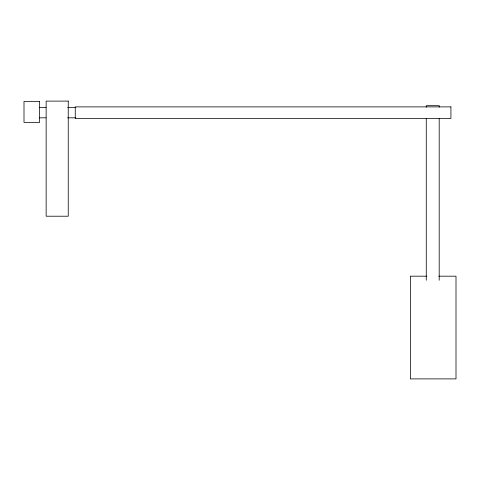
<?xml version="1.0" encoding="UTF-8"?>
<svg xmlns="http://www.w3.org/2000/svg" width="480" height="480" viewBox="0 0 480 480"><rect width="100%" height="100%" fill="white"/><g stroke="black" fill="none" stroke-linecap="round" stroke-linejoin="round"><path stroke-width="0.72" d="M39.306 107.412L46.014 107.412M67.626 107.412L75.822 107.412M39.306 117.822L46.014 117.822M67.626 117.822L75.822 117.822M426.822 276.186L410.364 276.186L410.364 378.9L456 378.9L456 276.186L438.792 276.186M439.194 107.19L439.194 105.69L426.264 105.69L426.264 107.19M439.194 118.428L439.194 280.254M426.264 118.428L426.264 280.254M68.238 101.1L46.146 101.1L46.146 216.216L68.238 216.216L68.238 101.1M39.63 101.424L24 101.424L24 122.4L39.63 122.4L39.63 101.424M450.924 106.884L75.258 106.884L75.258 118.434L450.924 118.434L450.924 106.884"/></g></svg>
